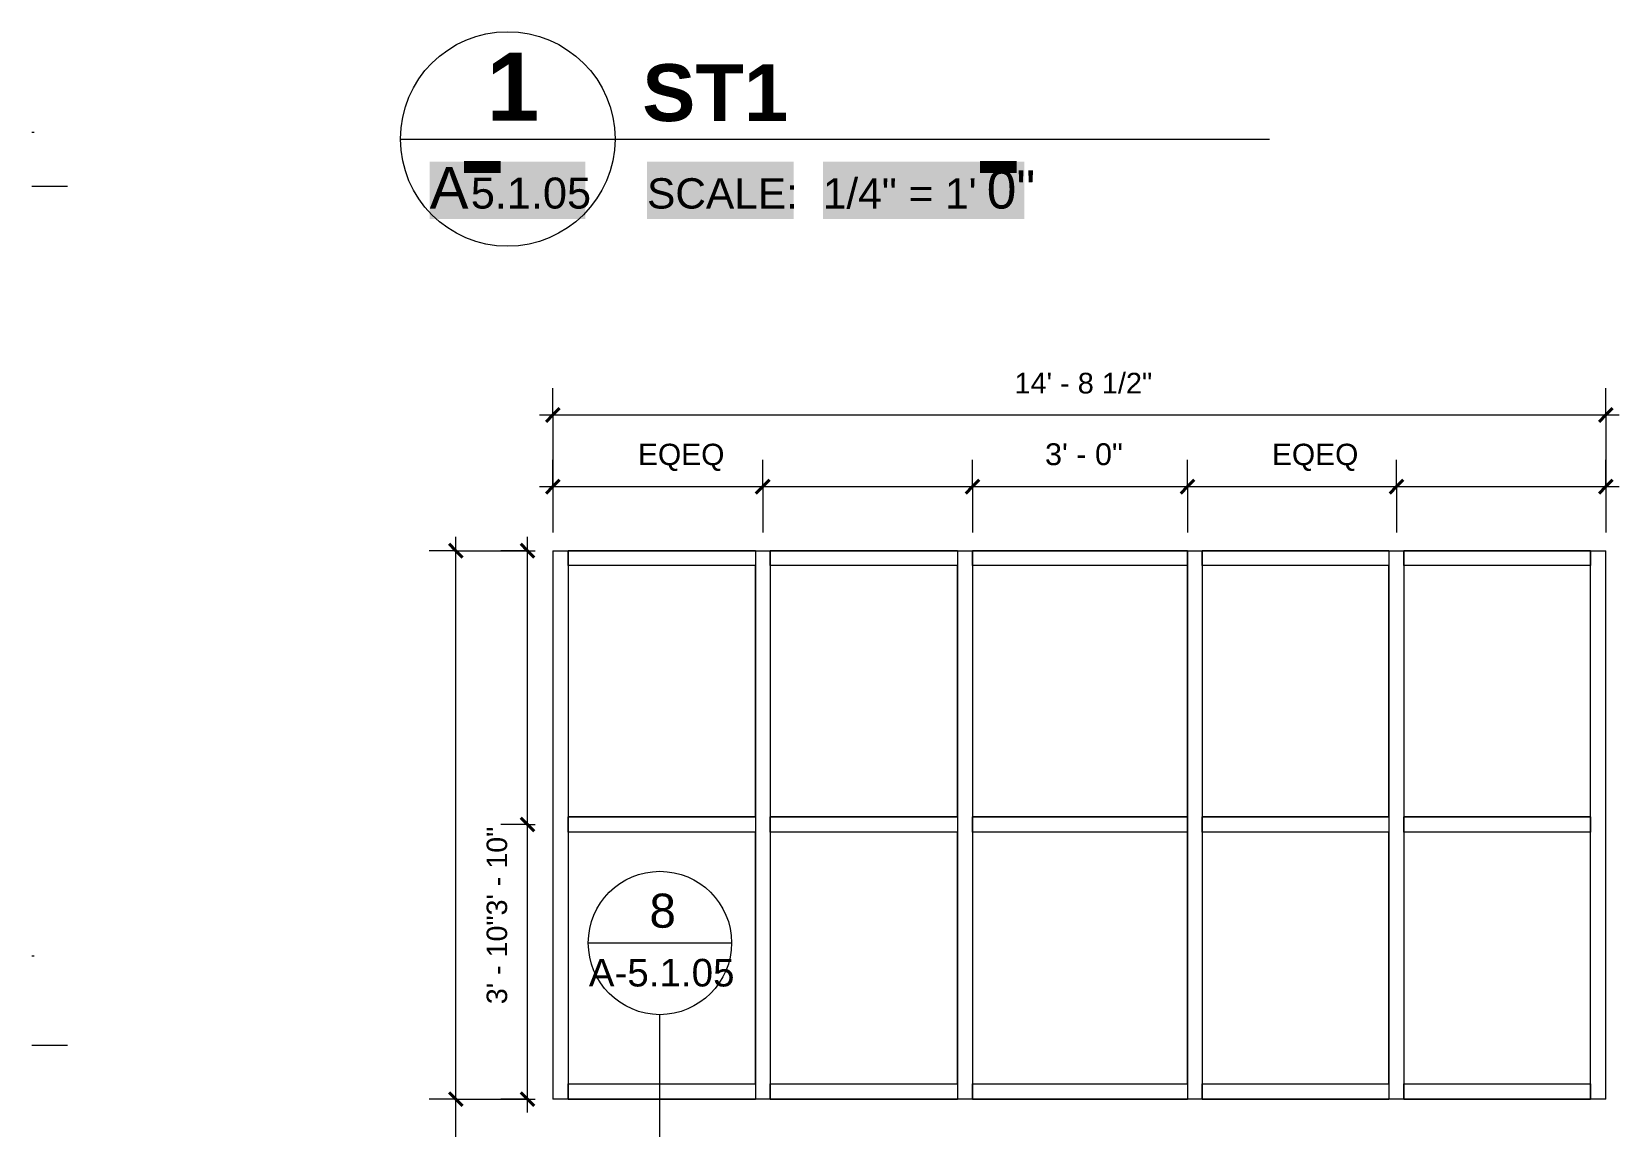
# Model space of a CAD drawing. Header units: inches. Extents: x -6061 to 13621, y -296 to 7483.
# Drawn here: x 11955.2 to 12221.3, y 449.4 to 632.9 of the extents above; entities that cross this region are included whole.
import ezdxf

# ---------------------------------------------------------------- set-up
doc = ezdxf.new("R2010")
doc.units = ezdxf.units.IN
doc.header["$MEASUREMENT"] = 0
doc.layers.get('0').update_dxf_attribs({"linetype": 'CONTINUOUS'})
doc.styles.add('Arial$001H0', font='arial.ttf')
doc.styles.add('Arial$101H0', font='arialbd.ttf')

msp = doc.modelspace()

# ---------------------------------------------------------------- hatches: boundary and pattern name
at = {"true_color": 0xffffff}
for points in [[(12021.89465, 601.49781), (12026.5399, 601.49781), (12026.5399, 611.10867), (12021.89465, 611.10867)], [(12026.5399, 601.49781), (12028.78243, 601.49781), (12028.78243, 611.10867), (12026.5399, 611.10867)], [(12028.78243, 601.49781), (12048.00415, 601.49781), (12048.00415, 611.10867), (12028.78243, 611.10867)], [(12058.33583, 601.49781), (12082.92361, 601.49781), (12082.92361, 611.10867), (12058.33583, 611.10867)], [(12087.80913, 601.49781), (12113.03764, 601.49781), (12113.03764, 611.10867), (12087.80913, 611.10867)], [(12113.03764, 601.49781), (12115.28017, 601.49781), (12115.28017, 611.10867), (12113.03764, 611.10867)], [(12115.28017, 601.49781), (12121.60732, 601.49781), (12121.60732, 611.10867), (12115.28017, 611.10867)]]:
    msp.add_hatch(color=7, dxfattribs=at).paths.add_polyline_path(points)

# ---------------------------------------------------------------- linework, layer by layer
at = {"color": 8, "linetype": 'Continuous', "lineweight": 9, "true_color": 0x7f7f7f}
for p, q in [((11955.17927, 616.07429), (11955.57972, 616.07429)), ((11955.17927, 607.02406), (11961.18605, 607.02406)), ((11955.17927, 477.99827), (11955.57972, 477.99827)), ((11955.17927, 463.02134), (11961.18605, 463.02134))]:
    msp.add_line(p, q, dxfattribs=at)
at = {"color": 7, "linetype": 'Continuous', "lineweight": 9, "true_color": 0x000007}
for p, q in [((12017.00913, 614.87293), (12162.69375, 614.87293)), ((12042.558, 568.66071), (12042.558, 573.14578)), ((12219.07746, 568.66071), (12219.07746, 573.14578)), ((12040.31547, 568.66071), (12221.31999, 568.66071)), ((12042.558, 568.66071), (12042.558, 548.95845)), ((12219.07746, 568.66071), (12219.07746, 548.95845)), ((12042.558, 556.64714), (12042.558, 561.1322)), ((12077.71773, 556.64714), (12077.71773, 561.1322)), ((12112.87746, 556.64714), (12112.87746, 561.1322)), ((12112.87746, 556.64714), (12112.87746, 561.1322)), ((12148.91818, 556.64714), (12148.91818, 561.1322)), ((12148.91818, 556.64714), (12148.91818, 561.1322)), ((12183.99782, 556.64714), (12183.99782, 561.1322)), ((12219.07746, 556.64714), (12219.07746, 561.1322)), ((12040.31547, 556.64714), (12077.71773, 556.64714)), ((12042.558, 556.64714), (12042.558, 548.95845)), ((12077.71773, 556.64714), (12115.11999, 556.64714)), ((12077.71773, 556.64714), (12077.71773, 548.95845)), ((12110.63492, 556.64714), (12151.16071, 556.64714)), ((12112.87746, 556.64714), (12112.87746, 548.95845)), ((12112.87746, 556.64714), (12112.87746, 548.95845)), ((12146.67565, 556.64714), (12183.99782, 556.64714)), ((12148.91818, 556.64714), (12148.91818, 548.95845)), ((12148.91818, 556.64714), (12148.91818, 548.95845)), ((12183.99782, 556.64714), (12221.31999, 556.64714)), ((12183.99782, 556.64714), (12183.99782, 548.95845)), ((12219.07746, 556.64714), (12219.07746, 548.95845)), ((12026.29963, 545.91501), (12021.81456, 545.91501)), ((12026.29963, 453.97112), (12026.29963, 548.23763)), ((12026.29963, 545.91501), (12039.59465, 545.91501)), ((12038.3132, 545.91501), (12033.82814, 545.91501)), ((12038.3132, 500.02315), (12038.3132, 548.23763)), ((12038.3132, 545.91501), (12039.59465, 545.91501)), ((12042.558, 545.91501), (12045.1209, 545.91501)), ((12042.558, 545.91501), (12042.558, 500.02315)), ((12045.1209, 543.4322), (12045.1209, 545.91501)), ((12076.51637, 545.91501), (12045.1209, 545.91501)), ((12045.1209, 545.91501), (12045.1209, 500.02315)), ((12076.51637, 545.91501), (12076.51637, 543.4322)), ((12076.51637, 545.91501), (12078.99918, 545.91501)), ((12076.51637, 545.91501), (12076.51637, 500.02315)), ((12078.99918, 543.4322), (12078.99918, 545.91501)), ((12110.39465, 545.91501), (12078.99918, 545.91501)), ((12078.99918, 545.91501), (12078.99918, 500.02315)), ((12110.39465, 545.91501), (12112.87746, 545.91501)), ((12110.39465, 545.91501), (12110.39465, 500.02315)), ((12110.39465, 545.91501), (12110.39465, 543.4322)), ((12112.87746, 543.4322), (12112.87746, 545.91501)), ((12148.91818, 545.91501), (12112.87746, 545.91501)), ((12112.87746, 545.91501), (12112.87746, 500.02315)), ((12148.91818, 545.91501), (12148.91818, 543.4322)), ((12148.91818, 543.4322), (12148.91818, 545.91501)), ((12148.91818, 545.91501), (12151.40099, 545.91501)), ((12148.91818, 545.91501), (12148.91818, 500.02315)), ((12151.40099, 543.4322), (12151.40099, 545.91501)), ((12182.71637, 545.91501), (12151.40099, 545.91501)), ((12151.40099, 545.91501), (12151.40099, 500.02315)), ((12182.71637, 545.91501), (12182.71637, 543.4322)), ((12182.71637, 545.91501), (12185.19918, 545.91501)), ((12182.71637, 545.91501), (12182.71637, 500.02315)), ((12185.19918, 543.4322), (12185.19918, 545.91501)), ((12216.51456, 545.91501), (12185.19918, 545.91501)), ((12185.19918, 545.91501), (12185.19918, 500.02315)), ((12216.51456, 545.91501), (12216.51456, 543.4322)), ((12216.51456, 545.91501), (12219.07746, 545.91501)), ((12216.51456, 500.02315), (12216.51456, 545.91501)), ((12219.07746, 500.02315), (12219.07746, 545.91501)), ((12076.51637, 543.4322), (12045.1209, 543.4322)), ((12076.51637, 543.4322), (12045.1209, 543.4322)), ((12045.1209, 543.4322), (12045.1209, 501.3046)), ((12076.51637, 501.3046), (12076.51637, 543.4322)), ((12110.39465, 543.4322), (12078.99918, 543.4322)), ((12078.99918, 543.4322), (12078.99918, 501.3046)), ((12110.39465, 543.4322), (12078.99918, 543.4322)), ((12110.39465, 501.3046), (12110.39465, 543.4322)), ((12148.91818, 543.4322), (12112.87746, 543.4322)), ((12148.91818, 543.4322), (12112.87746, 543.4322)), ((12112.87746, 543.4322), (12112.87746, 501.3046)), ((12148.91818, 501.3046), (12148.91818, 543.4322)), ((12182.71637, 543.4322), (12151.40099, 543.4322)), ((12182.71637, 543.4322), (12151.40099, 543.4322)), ((12151.40099, 543.4322), (12151.40099, 501.3046)), ((12182.71637, 501.3046), (12182.71637, 543.4322)), ((12216.51456, 543.4322), (12185.19918, 543.4322)), ((12216.51456, 543.4322), (12185.19918, 543.4322)), ((12185.19918, 543.4322), (12185.19918, 501.3046)), ((12216.51456, 501.3046), (12216.51456, 543.4322)), ((12045.1209, 501.3046), (12076.51637, 501.3046)), ((12045.1209, 498.74171), (12045.1209, 501.3046)), ((12076.51637, 501.3046), (12045.1209, 501.3046)), ((12076.51637, 501.3046), (12076.51637, 498.74171)), ((12078.99918, 501.3046), (12110.39465, 501.3046)), ((12078.99918, 498.74171), (12078.99918, 501.3046)), ((12110.39465, 501.3046), (12078.99918, 501.3046)), ((12110.39465, 501.3046), (12110.39465, 498.74171)), ((12112.87746, 501.3046), (12148.91818, 501.3046)), ((12112.87746, 498.74171), (12112.87746, 501.3046)), ((12148.91818, 501.3046), (12112.87746, 501.3046)), ((12148.91818, 501.3046), (12148.91818, 498.74171)), ((12148.91818, 498.74171), (12148.91818, 501.3046)), ((12151.40099, 501.3046), (12182.71637, 501.3046)), ((12151.40099, 498.74171), (12151.40099, 501.3046)), ((12182.71637, 501.3046), (12151.40099, 501.3046)), ((12182.71637, 501.3046), (12182.71637, 498.74171)), ((12185.19918, 501.3046), (12216.51456, 501.3046)), ((12185.19918, 498.74171), (12185.19918, 501.3046)), ((12216.51456, 501.3046), (12185.19918, 501.3046)), ((12216.51456, 501.3046), (12216.51456, 498.74171)), ((12038.3132, 500.02315), (12033.82814, 500.02315)), ((12038.3132, 451.72858), (12038.3132, 500.02315)), ((12038.3132, 500.02315), (12039.59465, 500.02315)), ((12042.558, 500.02315), (12042.558, 453.97112)), ((12045.1209, 500.02315), (12045.1209, 453.97112)), ((12076.51637, 498.74171), (12045.1209, 498.74171)), ((12045.1209, 498.74171), (12045.1209, 456.53401)), ((12076.51637, 498.74171), (12045.1209, 498.74171)), ((12076.51637, 500.02315), (12076.51637, 453.97112)), ((12076.51637, 456.53401), (12076.51637, 498.74171)), ((12078.99918, 500.02315), (12078.99918, 453.97112)), ((12110.39465, 498.74171), (12078.99918, 498.74171)), ((12078.99918, 498.74171), (12078.99918, 456.53401)), ((12110.39465, 498.74171), (12078.99918, 498.74171)), ((12110.39465, 500.02315), (12110.39465, 453.97112)), ((12110.39465, 456.53401), (12110.39465, 498.74171)), ((12112.87746, 500.02315), (12112.87746, 453.97112)), ((12148.91818, 498.74171), (12112.87746, 498.74171)), ((12112.87746, 498.74171), (12112.87746, 456.53401)), ((12148.91818, 498.74171), (12112.87746, 498.74171)), ((12148.91818, 500.02315), (12148.91818, 453.97112)), ((12148.91818, 456.53401), (12148.91818, 498.74171)), ((12151.40099, 500.02315), (12151.40099, 453.97112)), ((12182.71637, 498.74171), (12151.40099, 498.74171)), ((12151.40099, 498.74171), (12151.40099, 456.53401)), ((12182.71637, 498.74171), (12151.40099, 498.74171)), ((12182.71637, 500.02315), (12182.71637, 453.97112)), ((12182.71637, 456.53401), (12182.71637, 498.74171)), ((12185.19918, 500.02315), (12185.19918, 453.97112)), ((12216.51456, 498.74171), (12185.19918, 498.74171)), ((12185.19918, 498.74171), (12185.19918, 456.53401)), ((12216.51456, 498.74171), (12185.19918, 498.74171)), ((12216.51456, 453.97112), (12216.51456, 500.02315)), ((12216.51456, 456.53401), (12216.51456, 498.74171)), ((12219.07746, 453.97112), (12219.07746, 500.02315)), ((12060.49827, 492.17429), (12060.49827, 492.17429)), ((12048.40461, 480.16071), (12072.43176, 480.16071)), ((12060.41818, 468.14714), (12060.41818, 434.50913)), ((12060.49827, 468.14714), (12060.49827, 468.14714)), ((12045.1209, 456.53401), (12076.51637, 456.53401)), ((12045.1209, 453.97112), (12045.1209, 456.53401)), ((12045.1209, 456.53401), (12076.51637, 456.53401)), ((12076.51637, 456.53401), (12076.51637, 453.97112)), ((12078.99918, 456.53401), (12110.39465, 456.53401)), ((12078.99918, 453.97112), (12078.99918, 456.53401)), ((12078.99918, 456.53401), (12110.39465, 456.53401)), ((12110.39465, 456.53401), (12110.39465, 453.97112)), ((12112.87746, 456.53401), (12148.91818, 456.53401)), ((12112.87746, 453.97112), (12112.87746, 456.53401)), ((12112.87746, 456.53401), (12148.91818, 456.53401)), ((12148.91818, 456.53401), (12148.91818, 453.97112)), ((12151.40099, 456.53401), (12182.71637, 456.53401)), ((12151.40099, 453.97112), (12151.40099, 456.53401)), ((12151.40099, 456.53401), (12182.71637, 456.53401)), ((12182.71637, 456.53401), (12182.71637, 453.97112)), ((12185.19918, 456.53401), (12216.51456, 456.53401)), ((12185.19918, 453.97112), (12185.19918, 456.53401)), ((12185.19918, 456.53401), (12216.51456, 456.53401)), ((12216.51456, 456.53401), (12216.51456, 453.97112)), ((12026.29963, 453.97112), (12021.81456, 453.97112)), ((12026.29963, 445.96207), (12026.29963, 453.97112)), ((12026.29963, 453.97112), (12039.59465, 453.97112)), ((12038.3132, 453.97112), (12033.82814, 453.97112)), ((12038.3132, 453.97112), (12039.59465, 453.97112)), ((12045.1209, 453.97112), (12042.558, 453.97112)), ((12045.1209, 453.97112), (12076.51637, 453.97112)), ((12078.99918, 453.97112), (12076.51637, 453.97112)), ((12078.99918, 453.97112), (12110.39465, 453.97112)), ((12112.87746, 453.97112), (12110.39465, 453.97112)), ((12112.87746, 453.97112), (12148.91818, 453.97112)), ((12151.40099, 453.97112), (12148.91818, 453.97112)), ((12151.40099, 453.97112), (12182.71637, 453.97112)), ((12185.19918, 453.97112), (12182.71637, 453.97112)), ((12185.19918, 453.97112), (12216.51456, 453.97112)), ((12219.07746, 453.97112), (12216.51456, 453.97112))]:
    msp.add_line(p, q, dxfattribs=at)
at = {"color": 7, "linetype": 'Continuous', "lineweight": 40, "true_color": 0x000007}
for p, q in [((12042.558, 568.66071), (12043.67927, 569.78198)), ((12219.07746, 568.66071), (12220.19872, 569.78198)), ((12042.558, 568.66071), (12041.43673, 567.53944)), ((12219.07746, 568.66071), (12217.95619, 567.53944)), ((12042.558, 556.64714), (12041.43673, 555.52587)), ((12042.558, 556.64714), (12043.67927, 557.7684)), ((12077.71773, 556.64714), (12076.59646, 555.52587)), ((12077.71773, 556.64714), (12078.839, 557.7684)), ((12112.87746, 556.64714), (12111.75619, 555.52587)), ((12112.87746, 556.64714), (12111.75619, 555.52587)), ((12112.87746, 556.64714), (12113.99872, 557.7684)), ((12112.87746, 556.64714), (12113.99872, 557.7684)), ((12148.91818, 556.64714), (12147.79691, 555.52587)), ((12148.91818, 556.64714), (12147.79691, 555.52587)), ((12148.91818, 556.64714), (12150.03945, 557.7684)), ((12148.91818, 556.64714), (12150.03945, 557.7684)), ((12183.99782, 556.64714), (12182.87655, 555.52587)), ((12183.99782, 556.64714), (12185.11909, 557.7684)), ((12219.07746, 556.64714), (12217.95619, 555.52587)), ((12219.07746, 556.64714), (12220.19872, 557.7684)), ((12026.29963, 545.91501), (12025.17836, 547.03628)), ((12026.29963, 545.91501), (12027.4209, 544.79374)), ((12038.3132, 545.91501), (12037.19194, 547.03628)), ((12038.3132, 545.91501), (12039.43447, 544.79374)), ((12038.3132, 500.02315), (12037.19194, 501.14442)), ((12038.3132, 500.02315), (12039.43447, 498.90189)), ((12026.29963, 453.97112), (12025.17836, 455.09239)), ((12026.29963, 453.97112), (12027.4209, 452.84985)), ((12038.3132, 453.97112), (12037.19194, 455.09239)), ((12038.3132, 453.97112), (12039.43447, 452.84985))]:
    msp.add_line(p, q, dxfattribs=at)
at = {"color": 7, "linetype": 'Continuous', "lineweight": 18, "true_color": 0x000007}
for p, q in [((12042.558, 545.91501), (12219.07746, 545.91501)), ((12042.558, 545.91501), (12042.558, 453.97112)), ((12219.07746, 453.97112), (12219.07746, 545.91501)), ((12219.07746, 453.97112), (12042.558, 453.97112))]:
    msp.add_line(p, q, dxfattribs=at)
at = {"color": 7, "linetype": 'Continuous', "lineweight": 9, "true_color": 0x000007}
for points in [[(12017.00913, 614.95302), (12017.00913, 624.88424), (12025.01818, 632.89329), (12034.9494, 632.89329)], [(12034.9494, 632.89329), (12044.88062, 632.89329), (12052.96976, 624.88424), (12052.96976, 614.95302)], [(12017.00913, 614.87293), (12017.00913, 614.63266), (12017.00913, 614.63266), (12017.00913, 614.95302)], [(12034.9494, 596.93266), (12025.01818, 596.93266), (12017.00913, 605.0218), (12017.00913, 614.87293)], [(12052.96976, 614.87293), (12052.88967, 605.0218), (12044.88062, 596.93266), (12034.9494, 596.93266)], [(12052.96976, 614.95302), (12052.96976, 614.63266), (12052.96976, 614.63266), (12052.96976, 614.87293)], [(12048.4847, 480.16071), (12048.4847, 486.80822), (12053.85076, 492.17429), (12060.49827, 492.17429)], [(12060.49827, 492.17429), (12067.06569, 492.17429), (12072.51185, 486.80822), (12072.51185, 480.16071)], [(12060.49827, 468.14714), (12053.85076, 468.14714), (12048.4847, 473.59329), (12048.4847, 480.16071)], [(12072.51185, 480.16071), (12072.51185, 473.59329), (12067.06569, 468.14714), (12060.49827, 468.14714)]]:
    msp.add_open_spline(points, degree=3, dxfattribs=at)

# ---------------------------------------------------------------- texts
at = {"color": 7, "true_color": 0x000007}
for s, height, style, p in [('1', 11.37839, 'Arial$101H0', (12031.42537, 617.9961)), ('ST1', 9.54154, 'Arial$101H0', (12057.53702, 617.91601)), ('A', 6.97383, 'Arial$001H0', (12021.89461, 603.25948)), ('-', 18.01876, 'Arial$001H0', (12026.53985, 603.25948)), ('-', 18.01876, 'Arial$001H0', (12113.03755, 603.25948)), ('0"', 6.400615, 'Arial$001H0', (12115.28009, 603.25948)), ('5.1.05', 5.192527, 'Arial$001H0', (12028.78238, 603.25948)), ('SCALE:', 5.086183, 'Arial$001H0', (12058.33576, 603.25948)), ('1/4" = 1\'', 5.083054, 'Arial$001H0', (12087.80906, 603.25948)), ('14\' - 8 1/2"', 3.4665915, 'Arial$001H0', (12119.92533, 572.26451)), ('EQEQ', 3.590405, 'Arial$001H0', (12056.81405, 560.25094)), ('3\' - 0"', 3.667117, 'Arial$001H0', (12125.05112, 560.25094)), ('EQEQ', 3.590405, 'Arial$001H0', (12163.09409, 560.25094)), ('8', 5.70803, 'Arial$001H0', (12058.73622, 482.72335)), ('A-5.1.05', 4.626402, 'Arial$001H0', (12048.56473, 472.87222))]:
    msp.add_text(s, height=height, dxfattribs=dict(at, style=style)).set_placement(p)
at = {"color": 7, "true_color": 0x000007, "style": 'Arial$001H0'}
msp.add_text('3\' - 10"3\' - 10"', height=3.4315062, rotation=90, dxfattribs=at).set_placement((12034.86925, 469.90882))

doc.saveas('drawing.dxf')
